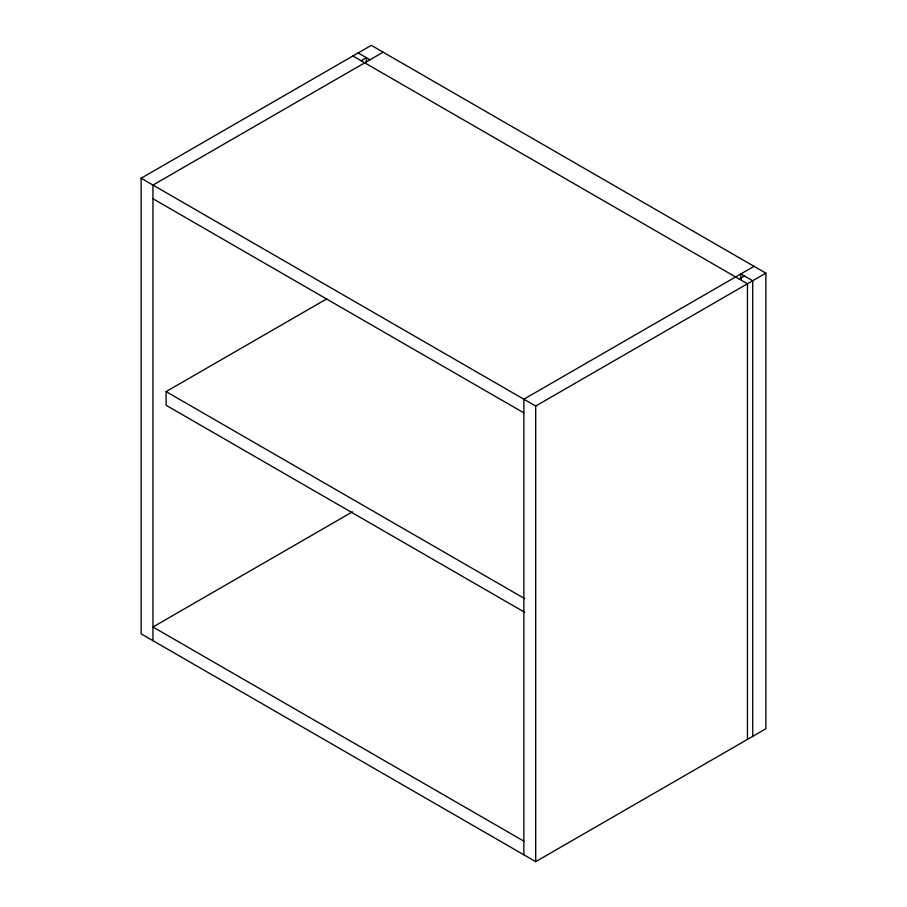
<?xml version="1.0" encoding="UTF-8"?>
<svg xmlns="http://www.w3.org/2000/svg" width="907" height="907" viewBox="0 0 907 907"><rect width="100%" height="100%" fill="white"/><g stroke="black" fill="none" stroke-linecap="round" stroke-linejoin="round"><path stroke-width="1.36" d="M141.129 178.237L371.303 45.35L765.871 273.154L765.871 728.763L535.697 861.65L141.129 633.846L141.129 178.237L535.697 406.041L765.871 273.154M361.099 60.724L366.371 57.685L366.371 61.937M383.139 52.187L152.966 185.073L152.966 640.682M524.779 612.35L166.117 405.282L166.117 391.609L326.713 298.891M754.034 266.318L523.861 399.205L523.861 854.813M739.239 279.039L744.5 276M352.483 511.82L152.966 627.009L523.861 841.152M358.14 52.946L369.988 59.783M352.88 55.985L747.459 283.789L747.459 739.398M152.966 198.735L523.861 412.878M166.117 391.609L524.779 598.677M752.719 736.359L752.719 280.751L740.883 273.914L740.883 279.571M535.697 406.041L535.697 861.65"/></g></svg>
